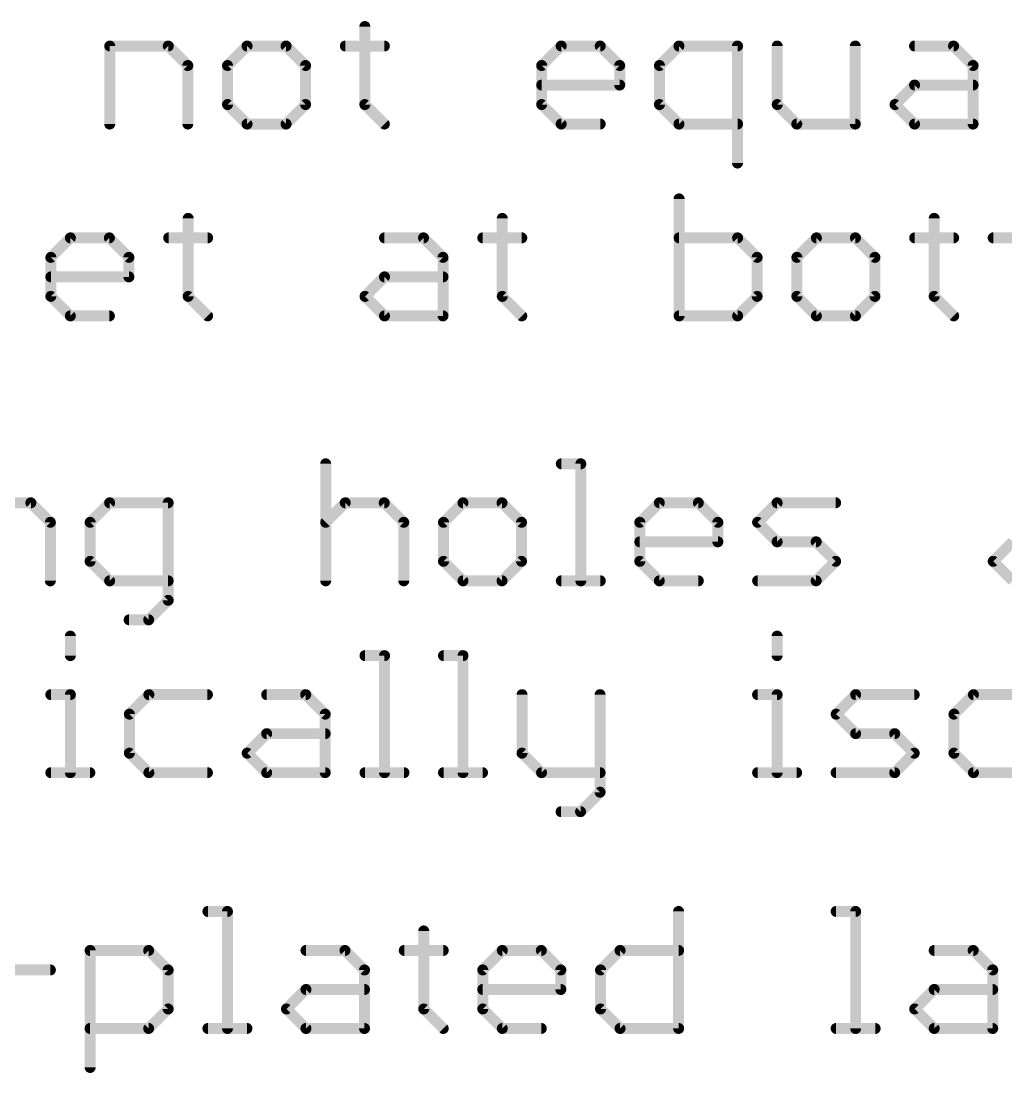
# Model space of a CAD drawing. Extents: x -1 to 129, y -23 to 41.
# Drawn here: x 92.42 to 106.11, y 10.52 to 25.15 of the extents above; entities that cross this region are included whole.
import ezdxf

# ---------------------------------------------------------------- set-up
doc = ezdxf.new("R2010")
doc.units = 0
doc.layers.add('51', color=53, linetype='CONTINUOUS')

msp = doc.modelspace()

# ---------------------------------------------------------------- linework, layer by layer
at = {"layer": '51', "const_width": 0.1524}
for points in [[(97.1975, 25.069), (97.1975, 23.9844)], [(93.652, 23.7132), (93.652, 24.7979)], [(93.652, 24.7979), (94.4655, 24.7979)], [(94.4655, 24.7979), (94.7367, 24.5267)], [(95.5603, 24.7979), (95.2892, 24.5267)], [(96.1027, 24.7979), (95.5603, 24.7979)], [(96.3738, 24.5267), (96.1027, 24.7979)], [(96.9263, 24.7979), (97.4687, 24.7979)], [(99.6549, 24.5267), (99.9261, 24.7979)], [(99.9261, 24.7979), (100.4684, 24.7979)], [(100.4684, 24.7979), (100.7396, 24.5267)], [(101.5633, 24.7979), (101.2921, 24.5267)], [(102.3768, 24.7979), (101.5633, 24.7979)], [(102.3768, 23.1709), (102.3768, 24.7979)], [(102.9292, 24.7979), (102.9292, 23.9844)], [(104.0139, 23.7132), (104.0139, 24.7979)], [(104.8376, 24.7979), (105.3799, 24.7979)], [(105.3799, 24.7979), (105.6511, 24.5267)], [(94.7367, 24.5267), (94.7367, 23.7132)], [(95.2892, 24.5267), (95.2892, 23.9844)], [(96.3738, 23.9844), (96.3738, 24.5267)], [(99.6549, 23.9844), (99.6549, 24.5267)], [(100.7396, 24.5267), (100.7396, 24.2555)], [(101.2921, 24.5267), (101.2921, 23.9844)], [(105.6511, 24.5267), (105.6511, 23.7132)], [(100.7396, 24.2555), (99.6549, 24.2555)], [(104.5664, 23.9844), (104.8376, 24.2555)], [(104.8376, 24.2555), (105.6511, 24.2555)], [(95.2892, 23.9844), (95.5603, 23.7132)], [(96.1027, 23.7132), (96.3738, 23.9844)], [(97.1975, 23.9844), (97.4687, 23.7132)], [(99.9261, 23.7132), (99.6549, 23.9844)], [(101.2921, 23.9844), (101.5633, 23.7132)], [(102.9292, 23.9844), (103.2004, 23.7132)], [(104.8376, 23.7132), (104.5664, 23.9844)], [(95.5603, 23.7132), (96.1027, 23.7132)], [(100.4684, 23.7132), (99.9261, 23.7132)], [(101.5633, 23.7132), (102.3768, 23.7132)], [(103.2004, 23.7132), (104.0139, 23.7132)], [(105.6511, 23.7132), (104.8376, 23.7132)], [(101.565, 22.6732), (101.565, 21.0462)], [(94.7418, 22.402), (94.7418, 21.3174)], [(99.1075, 22.402), (99.1075, 21.3174)], [(105.1104, 22.402), (105.1104, 21.3174)], [(92.8334, 21.8597), (93.1046, 22.1309)], [(93.1046, 22.1309), (93.6469, 22.1309)], [(93.6469, 22.1309), (93.9181, 21.8597)], [(94.4706, 22.1309), (95.0129, 22.1309)], [(97.4704, 22.1309), (98.0127, 22.1309)], [(98.0127, 22.1309), (98.2839, 21.8597)], [(98.8364, 22.1309), (99.3787, 22.1309)], [(102.3784, 22.1309), (101.565, 22.1309)], [(102.6496, 21.8597), (102.3784, 22.1309)], [(103.4733, 22.1309), (103.2021, 21.8597)], [(104.0156, 22.1309), (103.4733, 22.1309)], [(104.2868, 21.8597), (104.0156, 22.1309)], [(104.8393, 22.1309), (105.3816, 22.1309)], [(105.9307, 22.1309), (106.473, 22.1309)], [(92.8334, 21.3174), (92.8334, 21.8597)], [(93.9181, 21.8597), (93.9181, 21.5885)], [(98.2839, 21.8597), (98.2839, 21.0462)], [(102.6496, 21.3174), (102.6496, 21.8597)], [(103.2021, 21.8597), (103.2021, 21.3174)], [(104.2868, 21.3174), (104.2868, 21.8597)], [(93.9181, 21.5885), (92.8334, 21.5885)], [(97.1992, 21.3174), (97.4704, 21.5885)], [(97.4704, 21.5885), (98.2839, 21.5885)], [(93.1046, 21.0462), (92.8334, 21.3174)], [(94.7418, 21.3174), (95.0129, 21.0462)], [(97.4704, 21.0462), (97.1992, 21.3174)], [(99.1075, 21.3174), (99.3787, 21.0462)], [(102.3784, 21.0462), (102.6496, 21.3174)], [(103.2021, 21.3174), (103.4733, 21.0462)], [(104.0156, 21.0462), (104.2868, 21.3174)], [(105.1104, 21.3174), (105.3816, 21.0462)], [(93.6469, 21.0462), (93.1046, 21.0462)], [(98.2839, 21.0462), (97.4704, 21.0462)], [(101.565, 21.0462), (102.3784, 21.0462)], [(103.4733, 21.0462), (104.0156, 21.0462)], [(96.6535, 18.9902), (96.6535, 17.3632)], [(99.9278, 18.9902), (100.199, 18.9902)], [(100.199, 18.9902), (100.199, 17.3632)], [(91.742, 18.4479), (92.5555, 18.4479)], [(92.5555, 18.4479), (92.8267, 18.1767)], [(93.6503, 18.4479), (93.3792, 18.1767)], [(94.4638, 18.4479), (93.6503, 18.4479)], [(94.4638, 17.092), (94.4638, 18.4479)], [(96.6535, 18.1767), (96.9246, 18.4479)], [(96.9246, 18.4479), (97.467, 18.4479)], [(97.467, 18.4479), (97.7381, 18.1767)], [(98.5618, 18.4479), (98.2906, 18.1767)], [(99.1041, 18.4479), (98.5618, 18.4479)], [(99.3753, 18.1767), (99.1041, 18.4479)], [(101.0192, 18.1767), (101.2904, 18.4479)], [(101.2904, 18.4479), (101.8327, 18.4479)], [(101.8327, 18.4479), (102.1039, 18.1767)], [(102.6564, 18.1767), (102.9276, 18.4479)], [(102.9276, 18.4479), (103.741, 18.4479)], [(92.8267, 18.1767), (92.8267, 17.3632)], [(93.3792, 18.1767), (93.3792, 17.6344)], [(97.7381, 18.1767), (97.7381, 17.3632)], [(98.2906, 18.1767), (98.2906, 17.6344)], [(99.3753, 17.6344), (99.3753, 18.1767)], [(101.0192, 17.6344), (101.0192, 18.1767)], [(102.1039, 18.1767), (102.1039, 17.9055)], [(102.9276, 17.9055), (102.6564, 18.1767)], [(102.1039, 17.9055), (101.0192, 17.9055)], [(103.4699, 17.9055), (102.9276, 17.9055)], [(103.741, 17.6344), (103.4699, 17.9055)], [(105.9307, 17.6344), (106.2019, 17.9055)], [(93.3792, 17.6344), (93.6503, 17.3632)], [(98.2906, 17.6344), (98.5618, 17.3632)], [(99.1041, 17.3632), (99.3753, 17.6344)], [(101.2904, 17.3632), (101.0192, 17.6344)], [(103.4699, 17.3632), (103.741, 17.6344)], [(106.2019, 17.3632), (105.9307, 17.6344)], [(93.6503, 17.3632), (94.4638, 17.3632)], [(98.5618, 17.3632), (99.1041, 17.3632)], [(99.9278, 17.3632), (100.4701, 17.3632)], [(101.8327, 17.3632), (101.2904, 17.3632)], [(102.6564, 17.3632), (103.4699, 17.3632)], [(94.1927, 16.8209), (94.4638, 17.092)], [(93.9215, 16.8209), (94.1927, 16.8209)], [(93.1046, 16.5944), (93.1046, 16.3232)], [(102.9276, 16.5944), (102.9276, 16.3232)], [(97.1992, 16.3232), (97.4704, 16.3232)], [(97.4704, 16.3232), (97.4704, 14.6962)], [(98.2906, 16.3232), (98.5618, 16.3232)], [(98.5618, 16.3232), (98.5618, 14.6962)], [(92.8334, 15.7809), (93.1046, 15.7809)], [(93.1046, 15.7809), (93.1046, 14.6962)], [(94.196, 15.7809), (93.9249, 15.5097)], [(95.0095, 15.7809), (94.196, 15.7809)], [(95.8332, 15.7809), (96.3755, 15.7809)], [(96.3755, 15.7809), (96.6467, 15.5097)], [(99.3821, 15.7809), (99.3821, 14.9674)], [(100.4667, 15.7809), (100.4667, 14.425)], [(102.6564, 15.7809), (102.9276, 15.7809)], [(102.9276, 15.7809), (102.9276, 14.6962)], [(103.7478, 15.5097), (104.019, 15.7809)], [(104.019, 15.7809), (104.8325, 15.7809)], [(105.6561, 15.7809), (105.385, 15.5097)], [(106.1985, 15.7809), (105.6561, 15.7809)], [(93.9249, 15.5097), (93.9249, 14.9674)], [(96.6467, 15.5097), (96.6467, 14.6962)], [(104.019, 15.2385), (103.7478, 15.5097)], [(105.385, 15.5097), (105.385, 14.9674)], [(95.562, 14.9674), (95.8332, 15.2385)], [(95.8332, 15.2385), (96.6467, 15.2385)], [(104.5613, 15.2385), (104.019, 15.2385)], [(104.8325, 14.9674), (104.5613, 15.2385)], [(93.9249, 14.9674), (94.196, 14.6962)], [(95.8332, 14.6962), (95.562, 14.9674)], [(99.3821, 14.9674), (99.6532, 14.6962)], [(104.5613, 14.6962), (104.8325, 14.9674)], [(105.385, 14.9674), (105.6561, 14.6962)], [(92.8334, 14.6962), (93.3758, 14.6962)], [(94.196, 14.6962), (95.0095, 14.6962)], [(96.6467, 14.6962), (95.8332, 14.6962)], [(97.1992, 14.6962), (97.7415, 14.6962)], [(98.2906, 14.6962), (98.833, 14.6962)], [(99.6532, 14.6962), (100.4667, 14.6962)], [(102.6564, 14.6962), (103.1987, 14.6962)], [(103.7478, 14.6962), (104.5613, 14.6962)], [(105.6561, 14.6962), (106.1985, 14.6962)], [(100.4667, 14.425), (100.1956, 14.1539)], [(100.1956, 14.1539), (99.9244, 14.1539)], [(95.0163, 12.7672), (95.2875, 12.7672)], [(95.2875, 12.7672), (95.2875, 11.1402)], [(101.5582, 12.7672), (101.5582, 11.1402)], [(103.7478, 12.7672), (104.019, 12.7672)], [(104.019, 12.7672), (104.019, 11.1402)], [(98.0161, 12.496), (98.0161, 11.4114)], [(93.3792, 10.5979), (93.3792, 12.2249)], [(93.3792, 12.2249), (94.1927, 12.2249)], [(94.1927, 12.2249), (94.4638, 11.9537)], [(96.3789, 12.2249), (96.9213, 12.2249)], [(96.9213, 12.2249), (97.1924, 11.9537)], [(97.7449, 12.2249), (98.2872, 12.2249)], [(98.8364, 11.9537), (99.1075, 12.2249)], [(99.1075, 12.2249), (99.6499, 12.2249)], [(99.6499, 12.2249), (99.921, 11.9537)], [(100.4735, 11.9537), (100.7447, 12.2249)], [(100.7447, 12.2249), (101.5582, 12.2249)], [(105.1104, 12.2249), (105.6528, 12.2249)], [(105.6528, 12.2249), (105.9239, 11.9537)], [(91.742, 11.9537), (92.8267, 11.9537)], [(94.4638, 11.9537), (94.4638, 11.4114)], [(97.1924, 11.9537), (97.1924, 11.1402)], [(98.8364, 11.4114), (98.8364, 11.9537)], [(99.921, 11.9537), (99.921, 11.6825)], [(100.4735, 11.4114), (100.4735, 11.9537)], [(105.9239, 11.9537), (105.9239, 11.1402)], [(96.1078, 11.4114), (96.3789, 11.6825)], [(96.3789, 11.6825), (97.1924, 11.6825)], [(99.921, 11.6825), (98.8364, 11.6825)], [(104.8393, 11.4114), (105.1104, 11.6825)], [(105.1104, 11.6825), (105.9239, 11.6825)], [(94.4638, 11.4114), (94.1927, 11.1402)], [(96.3789, 11.1402), (96.1078, 11.4114)], [(98.0161, 11.4114), (98.2872, 11.1402)], [(99.1075, 11.1402), (98.8364, 11.4114)], [(100.7447, 11.1402), (100.4735, 11.4114)], [(105.1104, 11.1402), (104.8393, 11.4114)], [(94.1927, 11.1402), (93.3792, 11.1402)], [(95.0163, 11.1402), (95.5587, 11.1402)], [(97.1924, 11.1402), (96.3789, 11.1402)], [(99.6499, 11.1402), (99.1075, 11.1402)], [(101.5582, 11.1402), (100.7447, 11.1402)], [(103.7478, 11.1402), (104.2902, 11.1402)], [(105.9239, 11.1402), (105.1104, 11.1402)]]:
    msp.add_lwpolyline(points, dxfattribs=at)
at = {"layer": '51', "const_width": 0.0762}
for points in [[(97.2356, 25.069, 1), (97.1594, 25.069)], [(93.6901, 24.7979, 1), (93.6139, 24.7979)], [(93.652, 24.836, 1), (93.652, 24.7598)], [(94.4925, 24.8248, 1), (94.4386, 24.7709)], [(94.4655, 24.7598, 1), (94.4655, 24.836)], [(95.5603, 24.836, 1), (95.5603, 24.7598)], [(95.5873, 24.7709, 1), (95.5334, 24.8248)], [(96.1296, 24.8248, 1), (96.0757, 24.7709)], [(96.1027, 24.7598, 1), (96.1027, 24.836)], [(96.9263, 24.836, 1), (96.9263, 24.7598)], [(97.4687, 24.7598, 1), (97.4687, 24.836)], [(99.9261, 24.836, 1), (99.9261, 24.7598)], [(99.953, 24.7709, 1), (99.8992, 24.8248)], [(100.4954, 24.8248, 1), (100.4415, 24.7709)], [(100.4684, 24.7598, 1), (100.4684, 24.836)], [(101.5633, 24.836, 1), (101.5633, 24.7598)], [(101.5902, 24.7709, 1), (101.5363, 24.8248)], [(102.4149, 24.7979, 1), (102.3387, 24.7979)], [(102.3768, 24.7598, 1), (102.3768, 24.836)], [(102.9673, 24.7979, 1), (102.8911, 24.7979)], [(104.052, 24.7979, 1), (103.9758, 24.7979)], [(104.8376, 24.836, 1), (104.8376, 24.7598)], [(105.4068, 24.8248, 1), (105.353, 24.7709)], [(105.3799, 24.7598, 1), (105.3799, 24.836)], [(94.7748, 24.5267, 1), (94.6986, 24.5267)], [(94.7097, 24.4998, 1), (94.7636, 24.5536)], [(95.3273, 24.5267, 1), (95.2511, 24.5267)], [(95.2622, 24.5536, 1), (95.3161, 24.4998)], [(96.4119, 24.5267, 1), (96.3357, 24.5267)], [(96.3469, 24.4998, 1), (96.4008, 24.5536)], [(99.693, 24.5267, 1), (99.6168, 24.5267)], [(99.628, 24.5536, 1), (99.6819, 24.4998)], [(100.7777, 24.5267, 1), (100.7015, 24.5267)], [(100.7127, 24.4998, 1), (100.7665, 24.5536)], [(101.3302, 24.5267, 1), (101.254, 24.5267)], [(101.2651, 24.5536, 1), (101.319, 24.4998)], [(105.6892, 24.5267, 1), (105.613, 24.5267)], [(105.6241, 24.4998, 1), (105.678, 24.5536)], [(99.6549, 24.2936, 1), (99.6549, 24.2174)], [(100.7015, 24.2555, 1), (100.7777, 24.2555)], [(100.7396, 24.2174, 1), (100.7396, 24.2936)], [(104.8376, 24.2936, 1), (104.8376, 24.2174)], [(104.8645, 24.2286, 1), (104.8106, 24.2825)], [(105.6511, 24.2174, 1), (105.6511, 24.2936)], [(95.3161, 24.0113, 1), (95.2622, 23.9574)], [(95.2511, 23.9844, 1), (95.3273, 23.9844)], [(96.3357, 23.9844, 1), (96.4119, 23.9844)], [(96.4008, 23.9574, 1), (96.3469, 24.0113)], [(97.2244, 24.0113, 1), (97.1706, 23.9574)], [(97.1594, 23.9844, 1), (97.2356, 23.9844)], [(99.6819, 24.0113, 1), (99.628, 23.9574)], [(99.6168, 23.9844, 1), (99.693, 23.9844)], [(101.319, 24.0113, 1), (101.2651, 23.9574)], [(101.254, 23.9844, 1), (101.3302, 23.9844)], [(102.9562, 24.0113, 1), (102.9023, 23.9574)], [(102.8911, 23.9844, 1), (102.9673, 23.9844)], [(104.5933, 24.0113, 1), (104.5395, 23.9574)], [(104.5395, 24.0113, 1), (104.5933, 23.9574)], [(93.6139, 23.7132, 1), (93.6901, 23.7132)], [(94.6986, 23.7132, 1), (94.7748, 23.7132)], [(95.5603, 23.7513, 1), (95.5603, 23.6751)], [(95.5334, 23.6863, 1), (95.5873, 23.7401)], [(96.0757, 23.7401, 1), (96.1296, 23.6863)], [(96.1027, 23.6751, 1), (96.1027, 23.7513)], [(97.4417, 23.6863, 1), (97.4956, 23.7401)], [(99.9261, 23.7513, 1), (99.9261, 23.6751)], [(99.8992, 23.6863, 1), (99.953, 23.7401)], [(100.4684, 23.6751, 1), (100.4684, 23.7513)], [(101.5633, 23.7513, 1), (101.5633, 23.6751)], [(101.5363, 23.6863, 1), (101.5902, 23.7401)], [(102.3768, 23.6751, 1), (102.3768, 23.7513)], [(103.2004, 23.7513, 1), (103.2004, 23.6751)], [(103.1735, 23.6863, 1), (103.2274, 23.7401)], [(103.9758, 23.7132, 1), (104.052, 23.7132)], [(104.0139, 23.6751, 1), (104.0139, 23.7513)], [(104.8376, 23.7513, 1), (104.8376, 23.6751)], [(104.8106, 23.6863, 1), (104.8645, 23.7401)], [(105.613, 23.7132, 1), (105.6892, 23.7132)], [(105.6511, 23.6751, 1), (105.6511, 23.7513)], [(102.3387, 23.1709, 1), (102.4149, 23.1709)], [(101.6031, 22.6732, 1), (101.5269, 22.6732)], [(94.7799, 22.402, 1), (94.7037, 22.402)], [(99.1456, 22.402, 1), (99.0694, 22.402)], [(105.1485, 22.402, 1), (105.0723, 22.402)], [(93.1046, 22.169, 1), (93.1046, 22.0928)], [(93.1316, 22.1039, 1), (93.0777, 22.1578)], [(93.6739, 22.1578, 1), (93.62, 22.1039)], [(93.6469, 22.0928, 1), (93.6469, 22.169)], [(94.4706, 22.169, 1), (94.4706, 22.0928)], [(95.0129, 22.0928, 1), (95.0129, 22.169)], [(97.4704, 22.169, 1), (97.4704, 22.0928)], [(98.0396, 22.1578, 1), (97.9858, 22.1039)], [(98.0127, 22.0928, 1), (98.0127, 22.169)], [(98.8364, 22.169, 1), (98.8364, 22.0928)], [(99.3787, 22.0928, 1), (99.3787, 22.169)], [(101.565, 22.169, 1), (101.565, 22.0928)], [(102.4054, 22.1578, 1), (102.3515, 22.1039)], [(102.3784, 22.0928, 1), (102.3784, 22.169)], [(103.4733, 22.169, 1), (103.4733, 22.0928)], [(103.5002, 22.1039, 1), (103.4463, 22.1578)], [(104.0425, 22.1578, 1), (103.9887, 22.1039)], [(104.0156, 22.0928, 1), (104.0156, 22.169)], [(104.8393, 22.169, 1), (104.8393, 22.0928)], [(105.3816, 22.0928, 1), (105.3816, 22.169)], [(105.9307, 22.169, 1), (105.9307, 22.0928)], [(92.8715, 21.8597, 1), (92.7953, 21.8597)], [(93.9562, 21.8597, 1), (93.88, 21.8597)], [(98.322, 21.8597, 1), (98.2458, 21.8597)], [(102.6877, 21.8597, 1), (102.6115, 21.8597)], [(103.2402, 21.8597, 1), (103.164, 21.8597)], [(104.3249, 21.8597, 1), (104.2487, 21.8597)], [(92.8065, 21.8866, 1), (92.8604, 21.8328)], [(93.8912, 21.8328, 1), (93.9451, 21.8866)], [(98.2569, 21.8328, 1), (98.3108, 21.8866)], [(102.6227, 21.8328, 1), (102.6766, 21.8866)], [(103.1752, 21.8866, 1), (103.229, 21.8328)], [(104.2598, 21.8328, 1), (104.3137, 21.8866)], [(92.8334, 21.6266, 1), (92.8334, 21.5504)], [(93.9181, 21.5504, 1), (93.9181, 21.6266)], [(97.4704, 21.6266, 1), (97.4704, 21.5504)], [(97.4973, 21.5616, 1), (97.4434, 21.6155)], [(98.2839, 21.5504, 1), (98.2839, 21.6266)], [(93.88, 21.5885, 1), (93.9562, 21.5885)], [(92.8604, 21.3443, 1), (92.8065, 21.2904)], [(92.7953, 21.3174, 1), (92.8715, 21.3174)], [(94.7687, 21.3443, 1), (94.7148, 21.2904)], [(94.7037, 21.3174, 1), (94.7799, 21.3174)], [(97.2261, 21.3443, 1), (97.1723, 21.2904)], [(97.1723, 21.3443, 1), (97.2261, 21.2904)], [(99.1345, 21.3443, 1), (99.0806, 21.2904)], [(99.0694, 21.3174, 1), (99.1456, 21.3174)], [(102.6115, 21.3174, 1), (102.6877, 21.3174)], [(102.6765, 21.2904, 1), (102.6227, 21.3443)], [(103.229, 21.3443, 1), (103.1752, 21.2904)], [(103.164, 21.3174, 1), (103.2402, 21.3174)], [(104.2487, 21.3174, 1), (104.3249, 21.3174)], [(104.3137, 21.2904, 1), (104.2598, 21.3443)], [(105.1374, 21.3443, 1), (105.0835, 21.2904)], [(105.0723, 21.3174, 1), (105.1485, 21.3174)], [(93.1046, 21.0843, 1), (93.1046, 21.0081)], [(93.0777, 21.0193, 1), (93.1316, 21.0731)], [(93.6469, 21.0081, 1), (93.6469, 21.0843)], [(94.986, 21.0193, 1), (95.0399, 21.0731)], [(97.4704, 21.0843, 1), (97.4704, 21.0081)], [(97.4434, 21.0193, 1), (97.4973, 21.0731)], [(98.2458, 21.0462, 1), (98.322, 21.0462)], [(98.2839, 21.0081, 1), (98.2839, 21.0843)], [(99.3517, 21.0193, 1), (99.4056, 21.0731)], [(101.565, 21.0843, 1), (101.565, 21.0081)], [(101.5269, 21.0462, 1), (101.6031, 21.0462)], [(102.3515, 21.0731, 1), (102.4054, 21.0193)], [(102.3784, 21.0081, 1), (102.3784, 21.0843)], [(103.4733, 21.0843, 1), (103.4733, 21.0081)], [(103.4463, 21.0193, 1), (103.5002, 21.0731)], [(103.9887, 21.0731, 1), (104.0425, 21.0193)], [(104.0156, 21.0081, 1), (104.0156, 21.0843)], [(105.3547, 21.0193, 1), (105.4085, 21.0731)], [(96.6916, 18.9902, 1), (96.6154, 18.9902)], [(99.9278, 19.0283, 1), (99.9278, 18.9521)], [(100.2371, 18.9902, 1), (100.1609, 18.9902)], [(100.199, 18.9521, 1), (100.199, 19.0283)], [(92.5824, 18.4748, 1), (92.5286, 18.4209)], [(92.5555, 18.4098, 1), (92.5555, 18.486)], [(93.6503, 18.486, 1), (93.6503, 18.4098)], [(93.6773, 18.4209, 1), (93.6234, 18.4748)], [(94.5019, 18.4479, 1), (94.4257, 18.4479)], [(94.4638, 18.4098, 1), (94.4638, 18.486)], [(96.9246, 18.486, 1), (96.9246, 18.4098)], [(96.9516, 18.4209, 1), (96.8977, 18.4748)], [(97.4939, 18.4748, 1), (97.44, 18.4209)], [(97.467, 18.4098, 1), (97.467, 18.486)], [(98.5618, 18.486, 1), (98.5618, 18.4098)], [(98.5887, 18.4209, 1), (98.5349, 18.4748)], [(99.1311, 18.4748, 1), (99.0772, 18.4209)], [(99.1041, 18.4098, 1), (99.1041, 18.486)], [(101.2904, 18.486, 1), (101.2904, 18.4098)], [(101.3173, 18.4209, 1), (101.2635, 18.4748)], [(101.8597, 18.4748, 1), (101.8058, 18.4209)], [(101.8327, 18.4098, 1), (101.8327, 18.486)], [(102.9276, 18.486, 1), (102.9276, 18.4098)], [(102.9545, 18.4209, 1), (102.9006, 18.4748)], [(103.741, 18.4098, 1), (103.741, 18.486)], [(92.8648, 18.1767, 1), (92.7886, 18.1767)], [(92.7997, 18.1498, 1), (92.8536, 18.2036)], [(93.4173, 18.1767, 1), (93.3411, 18.1767)], [(93.3522, 18.2036, 1), (93.4061, 18.1498)], [(96.6265, 18.2036, 1), (96.6804, 18.1498)], [(97.7762, 18.1767, 1), (97.7, 18.1767)], [(97.7112, 18.1498, 1), (97.7651, 18.2036)], [(98.3287, 18.1767, 1), (98.2525, 18.1767)], [(98.2637, 18.2036, 1), (98.3176, 18.1498)], [(99.4134, 18.1767, 1), (99.3372, 18.1767)], [(99.3484, 18.1498, 1), (99.4022, 18.2036)], [(101.0573, 18.1767, 1), (100.9811, 18.1767)], [(100.9923, 18.2036, 1), (101.0462, 18.1498)], [(102.142, 18.1767, 1), (102.0658, 18.1767)], [(102.0769, 18.1498, 1), (102.1308, 18.2036)], [(102.6833, 18.2036, 1), (102.6294, 18.1498)], [(102.6294, 18.2036, 1), (102.6833, 18.1498)], [(101.0192, 17.9436, 1), (101.0192, 17.8674)], [(102.0658, 17.9055, 1), (102.142, 17.9055)], [(102.1039, 17.8674, 1), (102.1039, 17.9436)], [(102.9276, 17.9436, 1), (102.9276, 17.8674)], [(102.9006, 17.8786, 1), (102.9545, 17.9325)], [(103.4968, 17.9325, 1), (103.4429, 17.8786)], [(103.4699, 17.8674, 1), (103.4699, 17.9436)], [(93.4061, 17.6613, 1), (93.3522, 17.6074)], [(98.3176, 17.6613, 1), (98.2637, 17.6074)], [(99.4022, 17.6074, 1), (99.3484, 17.6613)], [(101.0462, 17.6613, 1), (100.9923, 17.6074)], [(103.768, 17.6074, 1), (103.7141, 17.6613)], [(103.7141, 17.6074, 1), (103.768, 17.6613)], [(105.9576, 17.6613, 1), (105.9038, 17.6074)], [(105.9038, 17.6613, 1), (105.9576, 17.6074)], [(93.3411, 17.6344, 1), (93.4173, 17.6344)], [(98.2525, 17.6344, 1), (98.3287, 17.6344)], [(99.3372, 17.6344, 1), (99.4134, 17.6344)], [(100.9811, 17.6344, 1), (101.0573, 17.6344)], [(93.6503, 17.4013, 1), (93.6503, 17.3251)], [(93.6234, 17.3363, 1), (93.6773, 17.3901)], [(94.4638, 17.3251, 1), (94.4638, 17.4013)], [(98.5618, 17.4013, 1), (98.5618, 17.3251)], [(98.5349, 17.3363, 1), (98.5887, 17.3901)], [(99.0772, 17.3901, 1), (99.1311, 17.3363)], [(99.1041, 17.3251, 1), (99.1041, 17.4013)], [(99.9278, 17.4013, 1), (99.9278, 17.3251)], [(100.4701, 17.3251, 1), (100.4701, 17.4013)], [(101.2904, 17.4013, 1), (101.2904, 17.3251)], [(101.2635, 17.3363, 1), (101.3173, 17.3901)], [(101.8327, 17.3251, 1), (101.8327, 17.4013)], [(102.6564, 17.4013, 1), (102.6564, 17.3251)], [(103.4429, 17.3901, 1), (103.4968, 17.3363)], [(103.4699, 17.3251, 1), (103.4699, 17.4013)], [(92.7886, 17.3632, 1), (92.8648, 17.3632)], [(96.6154, 17.3632, 1), (96.6916, 17.3632)], [(97.7, 17.3632, 1), (97.7762, 17.3632)], [(100.1609, 17.3632, 1), (100.2371, 17.3632)], [(94.4257, 17.092, 1), (94.5019, 17.092)], [(94.4908, 17.0651, 1), (94.4369, 17.119)], [(93.9215, 16.859, 1), (93.9215, 16.7828)], [(94.1657, 16.8478, 1), (94.2196, 16.7939)], [(94.1927, 16.7828, 1), (94.1927, 16.859)], [(93.1427, 16.5944, 1), (93.0665, 16.5944)], [(102.9657, 16.5944, 1), (102.8895, 16.5944)], [(97.1992, 16.3613, 1), (97.1992, 16.2851)], [(97.5085, 16.3232, 1), (97.4323, 16.3232)], [(97.4704, 16.2851, 1), (97.4704, 16.3613)], [(98.2906, 16.3613, 1), (98.2906, 16.2851)], [(98.5999, 16.3232, 1), (98.5237, 16.3232)], [(98.5618, 16.2851, 1), (98.5618, 16.3613)], [(93.0665, 16.3232, 1), (93.1427, 16.3232)], [(102.8895, 16.3232, 1), (102.9657, 16.3232)], [(92.8334, 15.819, 1), (92.8334, 15.7428)], [(93.1427, 15.7809, 1), (93.0665, 15.7809)], [(93.1046, 15.7428, 1), (93.1046, 15.819)], [(94.196, 15.819, 1), (94.196, 15.7428)], [(94.223, 15.7539, 1), (94.1691, 15.8078)], [(95.0095, 15.7428, 1), (95.0095, 15.819)], [(95.8332, 15.819, 1), (95.8332, 15.7428)], [(96.4025, 15.8078, 1), (96.3486, 15.7539)], [(96.3755, 15.7428, 1), (96.3755, 15.819)], [(99.4202, 15.7809, 1), (99.344, 15.7809)], [(100.5048, 15.7809, 1), (100.4286, 15.7809)], [(102.6564, 15.819, 1), (102.6564, 15.7428)], [(102.9657, 15.7809, 1), (102.8895, 15.7809)], [(102.9276, 15.7428, 1), (102.9276, 15.819)], [(104.019, 15.819, 1), (104.019, 15.7428)], [(104.0459, 15.7539, 1), (103.992, 15.8078)], [(104.8325, 15.7428, 1), (104.8325, 15.819)], [(105.6561, 15.819, 1), (105.6561, 15.7428)], [(105.6831, 15.7539, 1), (105.6292, 15.8078)], [(93.963, 15.5097, 1), (93.8868, 15.5097)], [(93.8979, 15.5366, 1), (93.9518, 15.4828)], [(96.6848, 15.5097, 1), (96.6086, 15.5097)], [(96.6198, 15.4828, 1), (96.6736, 15.5366)], [(103.7748, 15.5366, 1), (103.7209, 15.4828)], [(103.7209, 15.5366, 1), (103.7748, 15.4828)], [(105.4231, 15.5097, 1), (105.3469, 15.5097)], [(105.358, 15.5366, 1), (105.4119, 15.4828)], [(95.8332, 15.2766, 1), (95.8332, 15.2004)], [(95.8601, 15.2116, 1), (95.8063, 15.2655)], [(96.6467, 15.2004, 1), (96.6467, 15.2766)], [(104.019, 15.2766, 1), (104.019, 15.2004)], [(103.992, 15.2116, 1), (104.0459, 15.2655)], [(104.5883, 15.2655, 1), (104.5344, 15.2116)], [(104.5613, 15.2004, 1), (104.5613, 15.2766)], [(93.9518, 14.9943, 1), (93.8979, 14.9404)], [(93.8868, 14.9674, 1), (93.963, 14.9674)], [(95.589, 14.9943, 1), (95.5351, 14.9404)], [(95.5351, 14.9943, 1), (95.589, 14.9404)], [(99.409, 14.9943, 1), (99.3551, 14.9404)], [(99.344, 14.9674, 1), (99.4202, 14.9674)], [(104.8594, 14.9404, 1), (104.8055, 14.9943)], [(104.8055, 14.9404, 1), (104.8594, 14.9943)], [(105.4119, 14.9943, 1), (105.358, 14.9404)], [(105.3469, 14.9674, 1), (105.4231, 14.9674)], [(92.8334, 14.7343, 1), (92.8334, 14.6581)], [(93.3758, 14.6581, 1), (93.3758, 14.7343)], [(94.196, 14.7343, 1), (94.196, 14.6581)], [(95.0095, 14.6581, 1), (95.0095, 14.7343)], [(95.8332, 14.7343, 1), (95.8332, 14.6581)], [(96.6467, 14.6581, 1), (96.6467, 14.7343)], [(97.1992, 14.7343, 1), (97.1992, 14.6581)], [(97.7415, 14.6581, 1), (97.7415, 14.7343)], [(98.2906, 14.7343, 1), (98.2906, 14.6581)], [(98.833, 14.6581, 1), (98.833, 14.7343)], [(99.6532, 14.7343, 1), (99.6532, 14.6581)], [(100.4667, 14.6581, 1), (100.4667, 14.7343)], [(102.6564, 14.7343, 1), (102.6564, 14.6581)], [(103.1987, 14.6581, 1), (103.1987, 14.7343)], [(103.7478, 14.7343, 1), (103.7478, 14.6581)], [(104.5613, 14.6581, 1), (104.5613, 14.7343)], [(105.6561, 14.7343, 1), (105.6561, 14.6581)], [(93.0665, 14.6962, 1), (93.1427, 14.6962)], [(94.1691, 14.6693, 1), (94.223, 14.7231)], [(95.8063, 14.6693, 1), (95.8601, 14.7231)], [(96.6086, 14.6962, 1), (96.6848, 14.6962)], [(97.4323, 14.6962, 1), (97.5085, 14.6962)], [(98.5237, 14.6962, 1), (98.5999, 14.6962)], [(99.6263, 14.6693, 1), (99.6802, 14.7231)], [(102.8895, 14.6962, 1), (102.9657, 14.6962)], [(104.5344, 14.7231, 1), (104.5883, 14.6693)], [(105.6292, 14.6693, 1), (105.6831, 14.7231)], [(100.4937, 14.3981, 1), (100.4398, 14.452)], [(100.4286, 14.425, 1), (100.5048, 14.425)], [(99.9244, 14.192, 1), (99.9244, 14.1158)], [(100.1686, 14.1808, 1), (100.2225, 14.1269)], [(100.1956, 14.1158, 1), (100.1956, 14.192)], [(95.0163, 12.8053, 1), (95.0163, 12.7291)], [(95.3256, 12.7672, 1), (95.2494, 12.7672)], [(95.2875, 12.7291, 1), (95.2875, 12.8053)], [(101.5963, 12.7672, 1), (101.5201, 12.7672)], [(103.7478, 12.8053, 1), (103.7478, 12.7291)], [(104.0571, 12.7672, 1), (103.9809, 12.7672)], [(104.019, 12.7291, 1), (104.019, 12.8053)], [(98.0542, 12.496, 1), (97.978, 12.496)], [(93.4173, 12.2249, 1), (93.3411, 12.2249)], [(93.3792, 12.263, 1), (93.3792, 12.1868)], [(94.2196, 12.2518, 1), (94.1657, 12.1979)], [(94.1927, 12.1868, 1), (94.1927, 12.263)], [(96.3789, 12.263, 1), (96.3789, 12.1868)], [(96.9482, 12.2518, 1), (96.8943, 12.1979)], [(96.9213, 12.1868, 1), (96.9213, 12.263)], [(97.7449, 12.263, 1), (97.7449, 12.1868)], [(98.2872, 12.1868, 1), (98.2872, 12.263)], [(99.1075, 12.263, 1), (99.1075, 12.1868)], [(99.1345, 12.1979, 1), (99.0806, 12.2518)], [(99.6768, 12.2518, 1), (99.6229, 12.1979)], [(99.6499, 12.1868, 1), (99.6499, 12.263)], [(100.7447, 12.263, 1), (100.7447, 12.1868)], [(100.7716, 12.1979, 1), (100.7177, 12.2518)], [(101.5582, 12.1868, 1), (101.5582, 12.263)], [(105.1104, 12.263, 1), (105.1104, 12.1868)], [(105.6797, 12.2518, 1), (105.6258, 12.1979)], [(105.6528, 12.1868, 1), (105.6528, 12.263)], [(92.8267, 11.9156, 1), (92.8267, 11.9918)], [(94.5019, 11.9537, 1), (94.4257, 11.9537)], [(94.4369, 11.9268, 1), (94.4908, 11.9806)], [(97.2305, 11.9537, 1), (97.1543, 11.9537)], [(97.1655, 11.9268, 1), (97.2194, 11.9806)], [(98.8745, 11.9537, 1), (98.7983, 11.9537)], [(98.8094, 11.9806, 1), (98.8633, 11.9268)], [(99.9591, 11.9537, 1), (99.8829, 11.9537)], [(99.8941, 11.9268, 1), (99.948, 11.9806)], [(100.5116, 11.9537, 1), (100.4354, 11.9537)], [(100.4466, 11.9806, 1), (100.5005, 11.9268)], [(105.962, 11.9537, 1), (105.8858, 11.9537)], [(105.897, 11.9268, 1), (105.9509, 11.9806)], [(96.3789, 11.7206, 1), (96.3789, 11.6444)], [(96.4059, 11.6556, 1), (96.352, 11.7095)], [(97.1924, 11.6444, 1), (97.1924, 11.7206)], [(98.8364, 11.7206, 1), (98.8364, 11.6444)], [(99.8829, 11.6825, 1), (99.9591, 11.6825)], [(99.921, 11.6444, 1), (99.921, 11.7206)], [(105.1104, 11.7206, 1), (105.1104, 11.6444)], [(105.1374, 11.6556, 1), (105.0835, 11.7095)], [(105.9239, 11.6444, 1), (105.9239, 11.7206)], [(94.4257, 11.4114, 1), (94.5019, 11.4114)], [(94.4908, 11.3844, 1), (94.4369, 11.4383)], [(96.1347, 11.4383, 1), (96.0808, 11.3844)], [(96.0808, 11.4383, 1), (96.1347, 11.3844)], [(98.043, 11.4383, 1), (97.9891, 11.3844)], [(97.978, 11.4114, 1), (98.0542, 11.4114)], [(98.8633, 11.4383, 1), (98.8094, 11.3844)], [(98.7983, 11.4114, 1), (98.8745, 11.4114)], [(100.5005, 11.4383, 1), (100.4466, 11.3844)], [(100.4354, 11.4114, 1), (100.5116, 11.4114)], [(104.8662, 11.4383, 1), (104.8123, 11.3844)], [(104.8123, 11.4383, 1), (104.8662, 11.3844)], [(93.3792, 11.1783, 1), (93.3792, 11.1021)], [(94.1657, 11.1671, 1), (94.2196, 11.1133)], [(94.1927, 11.1021, 1), (94.1927, 11.1783)], [(95.0163, 11.1783, 1), (95.0163, 11.1021)], [(95.2494, 11.1402, 1), (95.3256, 11.1402)], [(95.5587, 11.1021, 1), (95.5587, 11.1783)], [(96.3789, 11.1783, 1), (96.3789, 11.1021)], [(96.352, 11.1133, 1), (96.4059, 11.1671)], [(97.1543, 11.1402, 1), (97.2305, 11.1402)], [(97.1924, 11.1021, 1), (97.1924, 11.1783)], [(98.2603, 11.1133, 1), (98.3142, 11.1671)], [(99.1075, 11.1783, 1), (99.1075, 11.1021)], [(99.0806, 11.1133, 1), (99.1345, 11.1671)], [(99.6499, 11.1021, 1), (99.6499, 11.1783)], [(100.7447, 11.1783, 1), (100.7447, 11.1021)], [(100.7177, 11.1133, 1), (100.7716, 11.1671)], [(101.5201, 11.1402, 1), (101.5963, 11.1402)], [(101.5582, 11.1021, 1), (101.5582, 11.1783)], [(103.7478, 11.1783, 1), (103.7478, 11.1021)], [(103.9809, 11.1402, 1), (104.0571, 11.1402)], [(104.2902, 11.1021, 1), (104.2902, 11.1783)], [(105.1104, 11.1783, 1), (105.1104, 11.1021)], [(105.0835, 11.1133, 1), (105.1374, 11.1671)], [(105.8858, 11.1402, 1), (105.962, 11.1402)], [(105.9239, 11.1021, 1), (105.9239, 11.1783)], [(93.3411, 10.5979, 1), (93.4173, 10.5979)]]:
    msp.add_lwpolyline(points, format="xyb", dxfattribs=at)

doc.saveas('drawing.dxf')
